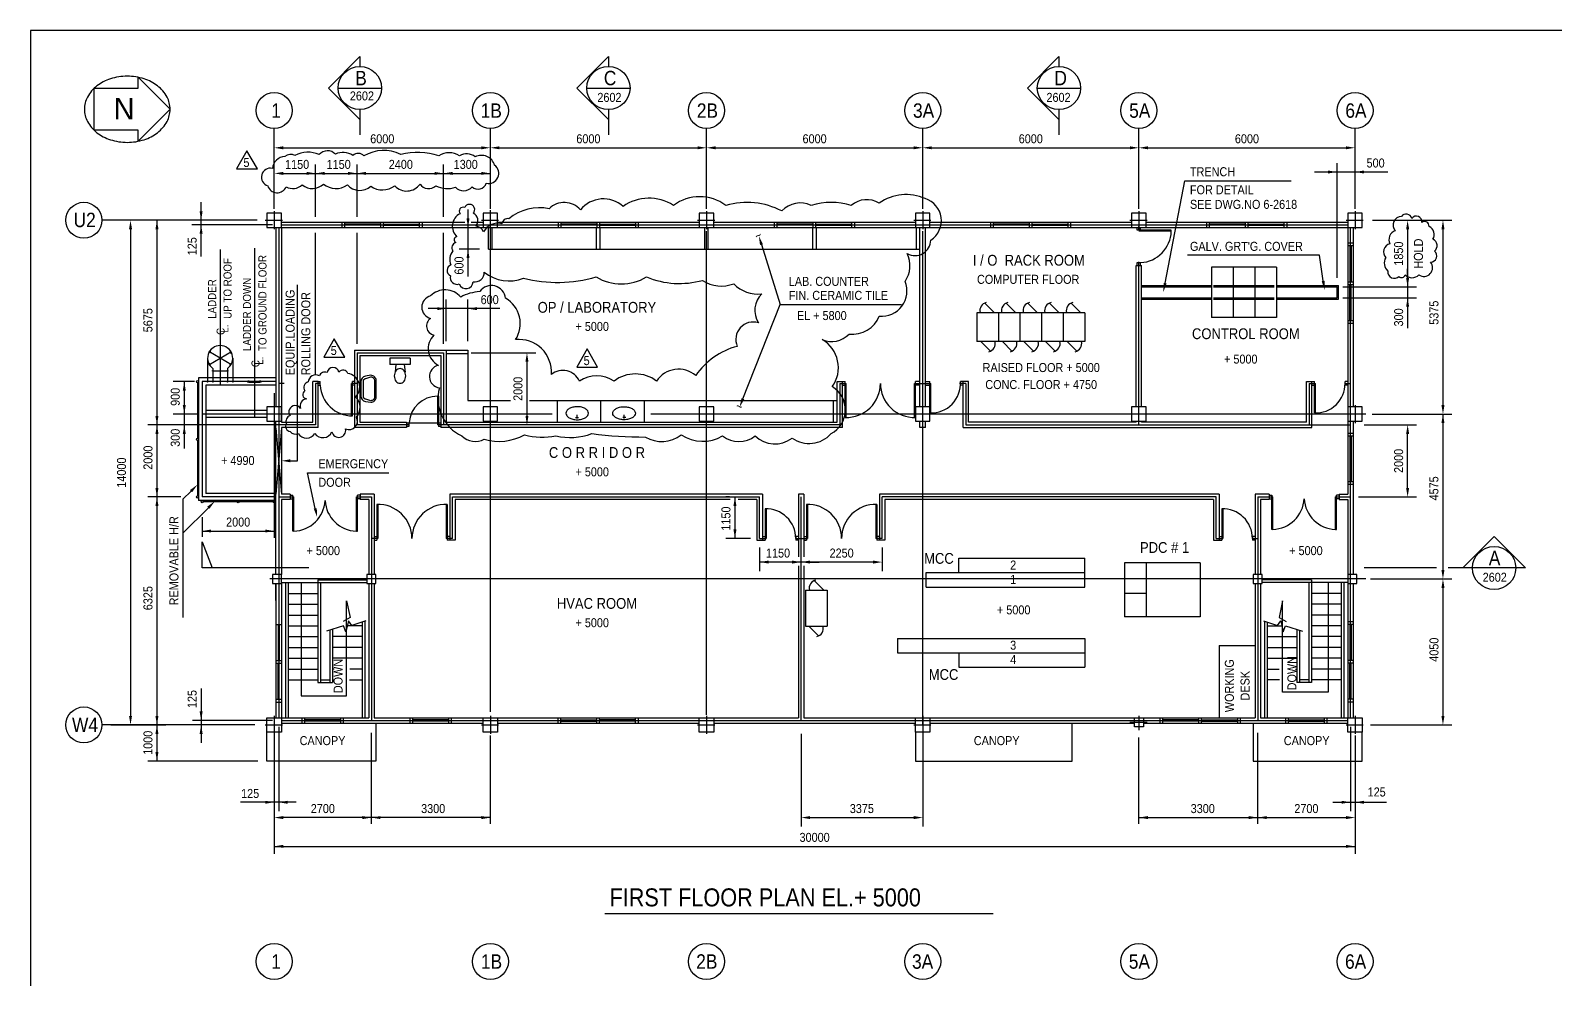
# Model space of a CAD drawing. Extents: x 300 to 83919, y 300 to 58945.
# Drawn here: x 300 to 42629, y 32621 to 58945 of the extents above; entities that cross this region are included whole.
import ezdxf
from ezdxf.enums import TextEntityAlignment as Align

# ---------------------------------------------------------------- set-up
doc = ezdxf.new("R2010")
doc.units = 0
doc.header["$LTSCALE"] = 1000
for name, pattern in [('CENTER', [0]), ('CENTER2', [0]), ('HIDDEN', [0]), ('HIDDEN2', [0]), ('PHANTOM', [0])]:
    doc.linetypes.add(name, pattern=pattern)
doc.layers.get('0').update_dxf_attribs({"linetype": 'CONTINUOUS'})
for name, color, linetype in [('AS', 6, 'CENTER'), ('COL', 4, 'CONTINUOUS'), ('DIM', 2, 'CONTINUOUS'), ('DN', 4, 'CONTINUOUS'), ('FORM', 1, 'CONTINUOUS')]:
    doc.layers.add(name, color=color, linetype=linetype)

msp = doc.modelspace()

# ---------------------------------------------------------------- linework, layer by layer
at = {"color": 0}
for p, q in [((7114, 53481), (7114, 48506)), ((7264, 53631), (12360, 53631)), ((7264, 53481), (7264, 48081)), ((7264, 53481), (12864, 53481)), ((8951, 53481), (8951, 53631)), ((9026, 53481), (9026, 53631)), ((10026, 53571), (9026, 53571)), ((10026, 53541), (9026, 53541)), ((10026, 53481), (10026, 53631)), ((10101, 53481), (10101, 53631)), ((10101, 53571), (11101, 53571)), ((10101, 53541), (11101, 53541)), ((11101, 53481), (11101, 53631)), ((11176, 53481), (11176, 53631)), ((12533, 53631), (12864, 53631)), ((13014, 52881), (13014, 53481)), ((13264, 53631), (18864, 53631)), ((13264, 53481), (18864, 53481)), ((14951, 53481), (14951, 53631)), ((15026, 53481), (15026, 53631)), ((16026, 53571), (15026, 53571)), ((16026, 53541), (15026, 53541)), ((16026, 53481), (16026, 53631)), ((16101, 53481), (16101, 53631)), ((16101, 53571), (17101, 53571)), ((16101, 53541), (17101, 53541)), ((17101, 53481), (17101, 53631)), ((17176, 53481), (17176, 53631)), ((19264, 53631), (24864, 53631)), ((19264, 53481), (24864, 53481)), ((20951, 53481), (20951, 53631)), ((21026, 53481), (21026, 53631)), ((22026, 53571), (21026, 53571)), ((22026, 53541), (21026, 53541)), ((22026, 53481), (22026, 53631)), ((22101, 53481), (22101, 53631)), ((22101, 53571), (23101, 53571)), ((22101, 53541), (23101, 53541)), ((23101, 53481), (23101, 53631)), ((23176, 53481), (23176, 53631)), ((24989, 48506), (24989, 53481)), ((25139, 48506), (25139, 53481)), ((25264, 53631), (30864, 53631)), ((25264, 53481), (30864, 53481)), ((26951, 53481), (26951, 53631)), ((27026, 53481), (27026, 53631)), ((28026, 53571), (27026, 53571)), ((28026, 53541), (27026, 53541)), ((28026, 53481), (28026, 53631)), ((28101, 53481), (28101, 53631)), ((28101, 53571), (29101, 53571)), ((28101, 53541), (29101, 53541)), ((29101, 53481), (29101, 53631)), ((29176, 53481), (29176, 53631)), ((31014, 53406), (31014, 53481)), ((31964, 53406), (31014, 53406)), ((31964, 53376), (31064, 53376)), ((31114, 53406), (31114, 53481)), ((31264, 53631), (36864, 53631)), ((31264, 53481), (36864, 53481)), ((31964, 53376), (31964, 53406)), ((32951, 53481), (32951, 53631)), ((33026, 53481), (33026, 53631)), ((34026, 53571), (33026, 53571)), ((34026, 53541), (33026, 53541)), ((34026, 53481), (34026, 53631)), ((34101, 53481), (34101, 53631)), ((34101, 53571), (35101, 53571)), ((34101, 53541), (35101, 53541)), ((35101, 53481), (35101, 53631)), ((35176, 53481), (35176, 53631)), ((36864, 53481), (36864, 46081)), ((37014, 53481), (37014, 48506)), ((37014, 53043), (36864, 53043)), ((37014, 52968), (36864, 52968)), ((36924, 52968), (36924, 51968)), ((36954, 52968), (36954, 51968)), ((13014, 52881), (24989, 52881)), ((31014, 52431), (31014, 52506)), ((31014, 52506), (31114, 52506)), ((31114, 52431), (31114, 52506)), ((30989, 52431), (31139, 52431)), ((30989, 48506), (30989, 52431)), ((31139, 48506), (31139, 52431)), ((33082, 52381), (33082, 50981)), ((34882, 52381), (33082, 52381)), ((33682, 52381), (33682, 50981)), ((34282, 52381), (34282, 50981)), ((34882, 52381), (34882, 50981)), ((37014, 51968), (36864, 51968)), ((37014, 51893), (36864, 51893)), ((36924, 50893), (36924, 51893)), ((36954, 50893), (36954, 51893)), ((27053, 51118), (26785, 51386)), ((27653, 51118), (27385, 51386)), ((28253, 51118), (27985, 51386)), ((28853, 51118), (28585, 51386)), ((29453, 51118), (29185, 51386)), ((29564, 51118), (26564, 51118)), ((26564, 51118), (26564, 50318)), ((27164, 51118), (27164, 50318)), ((27764, 51118), (27764, 50318)), ((28364, 51118), (28364, 50318)), ((28964, 51118), (28964, 50318)), ((29564, 51118), (29564, 50318)), ((34882, 50981), (33082, 50981)), ((37014, 50893), (36864, 50893)), ((37014, 50818), (36864, 50818)), ((9289, 50081), (9289, 47931)), ((9289, 50081), (12439, 50081)), ((11839, 50081), (11839, 48081)), ((12439, 50081), (12439, 48681)), ((29564, 50318), (26564, 50318)), ((26675, 50318), (26942, 50050)), ((27275, 50318), (27542, 50050)), ((27875, 50318), (28142, 50050)), ((28475, 50318), (28742, 50050)), ((29075, 50318), (29342, 50050)), ((9439, 49931), (9439, 48081)), ((9439, 49931), (11689, 49931)), ((10276, 49853), (10276, 49676)), ((10838, 49853), (10276, 49853)), ((10838, 49676), (10276, 49676)), ((10441, 49676), (10418, 49464)), ((10672, 49676), (10695, 49464)), ((10838, 49853), (10838, 49676)), ((11689, 49931), (11689, 47931)), ((4964, 49306), (4964, 45906)), ((7114, 49306), (4964, 49306)), ((6374, 49218), (6654, 49218)), ((6374, 49193), (6654, 49193)), ((8139, 48081), (8139, 49206)), ((8289, 49206), (8139, 49206)), ((8289, 47931), (8289, 49206)), ((8289, 49206), (8339, 49206)), ((8289, 49106), (8339, 49106)), ((8339, 49106), (8339, 49206)), ((9209, 48256), (9209, 49156)), ((9239, 48256), (9239, 49206)), ((9289, 49206), (9239, 49206)), ((9289, 49106), (9239, 49106)), ((22689, 48081), (22689, 49206)), ((22689, 49206), (22839, 49206)), ((22839, 47931), (22839, 49206)), ((22839, 49206), (22914, 49206)), ((22839, 49106), (22914, 49106)), ((22914, 48211), (22914, 49206)), ((22944, 48211), (22944, 49156)), ((24834, 48211), (24834, 49156)), ((24864, 48211), (24864, 49206)), ((24989, 49206), (24864, 49206)), ((24989, 49106), (24864, 49106)), ((25139, 49206), (25264, 49206)), ((25139, 49106), (25264, 49106)), ((25264, 48336), (25264, 49206)), ((25264, 49106), (25264, 49206)), ((25294, 48336), (25294, 49156)), ((26189, 49206), (26112, 49206)), ((26189, 49106), (26114, 49106)), ((26189, 47931), (26189, 49206)), ((26339, 49206), (26189, 49206)), ((26339, 48081), (26339, 49206)), ((35714, 48081), (35714, 49206)), ((35714, 49206), (35864, 49206)), ((35864, 47931), (35864, 49206)), ((35864, 49206), (35939, 49206)), ((35864, 49106), (35939, 49106)), ((35939, 48336), (35939, 49206)), ((35969, 48336), (35969, 49156)), ((36789, 49106), (36789, 49206)), ((36864, 49206), (36789, 49206)), ((36864, 49106), (36789, 49106)), ((11596, 48798), (11596, 48006)), ((11596, 48798), (11623, 48798)), ((11623, 48798), (11623, 47962)), ((12439, 48681), (13623, 48681)), ((14150, 48681), (22689, 48681)), ((14914, 48681), (14914, 48081)), ((16125, 48681), (16125, 48081)), ((17337, 48681), (17337, 48081)), ((15475, 48180), (15475, 48282)), ((16776, 48180), (16776, 48282)), ((7114, 43856), (7114, 48106)), ((7264, 48081), (8139, 48081)), ((7264, 47931), (7264, 46081)), ((8289, 47931), (7264, 47931)), ((10738, 47931), (9289, 47931)), ((9439, 48081), (10738, 48081)), ((10738, 48081), (10738, 47931)), ((11596, 48050), (10738, 48050)), ((10804, 47962), (10738, 47962)), ((10804, 48072), (10804, 47962)), ((11689, 48050), (11623, 48050)), ((11689, 47962), (11623, 47962)), ((22839, 47931), (11689, 47931)), ((11839, 48081), (22689, 48081)), ((15431, 48208), (15514, 48208)), ((16820, 48208), (16737, 48208)), ((24989, 47931), (24989, 48106)), ((25139, 47931), (24989, 47931)), ((25139, 47931), (25139, 48106)), ((26189, 47931), (35864, 47931)), ((30989, 48081), (26339, 48081)), ((30989, 48081), (30989, 48106)), ((31139, 48081), (31139, 48106)), ((35714, 48081), (31139, 48081)), ((37014, 48106), (37014, 43856)), ((37014, 47767), (36864, 47767)), ((37014, 47692), (36864, 47692)), ((36924, 47692), (36924, 46427)), ((36954, 47692), (36954, 46427)), ((37014, 46427), (36864, 46427)), ((37014, 46352), (36864, 46352)), ((7064, 45906), (4964, 45906)), ((7503, 46081), (7264, 46081)), ((7264, 45931), (7264, 43856)), ((7503, 45931), (7264, 45931)), ((7503, 46081), (7503, 45931)), ((7503, 46056), (7578, 46056)), ((7503, 45956), (7578, 45956)), ((7578, 45056), (7578, 46056)), ((7608, 45056), (7608, 46006)), ((9345, 45056), (9345, 46006)), ((9375, 45056), (9375, 46056)), ((9450, 46056), (9375, 46056)), ((9450, 45956), (9375, 45956)), ((9450, 46081), (9450, 45931)), ((9839, 46081), (9450, 46081)), ((9689, 45931), (9450, 45931)), ((9689, 45931), (9689, 43856)), ((9839, 46081), (9839, 43856)), ((9914, 45800), (9914, 44806)), ((9944, 45801), (9944, 44856)), ((11834, 45801), (11834, 44856)), ((11864, 45800), (11864, 44806)), ((20614, 46081), (11939, 46081)), ((11939, 46081), (11939, 44806)), ((12089, 45931), (12089, 44806)), ((19724, 45931), (12089, 45931)), ((20464, 45931), (19940, 45931)), ((20464, 45931), (20464, 44806)), ((20614, 46081), (20614, 44806)), ((21614, 46081), (21614, 44341)), ((21764, 46081), (21614, 46081)), ((21764, 46081), (21764, 44341)), ((21839, 45800), (21839, 44806)), ((21869, 45801), (21869, 44856)), ((23759, 45801), (23759, 44856)), ((23789, 45800), (23789, 44806)), ((33289, 46081), (23864, 46081)), ((23864, 46081), (23864, 44806)), ((33139, 45931), (24014, 45931)), ((24014, 45931), (24014, 44806)), ((33139, 45931), (33139, 44806)), ((33289, 46081), (33289, 44806)), ((34289, 46081), (34289, 43856)), ((34678, 46081), (34289, 46081)), ((34439, 45931), (34439, 43856)), ((34678, 45931), (34439, 45931)), ((34678, 46081), (34678, 45931)), ((34678, 46056), (34753, 46056)), ((34678, 45956), (34753, 45956)), ((34753, 45106), (34753, 46056)), ((34753, 46056), (34753, 45956)), ((34783, 45106), (34783, 46006)), ((36520, 45106), (36520, 46006)), ((36550, 45106), (36550, 46056)), ((36625, 46056), (36550, 46056)), ((36625, 45956), (36550, 45956)), ((36625, 46081), (36864, 46081)), ((36625, 46081), (36625, 45931)), ((36625, 45931), (36864, 45931)), ((36864, 45931), (36864, 43856)), ((20689, 45675), (20689, 44806)), ((20719, 45676), (20719, 44856)), ((33364, 45675), (33364, 44806)), ((33394, 45676), (33394, 44856)), ((7608, 45056), (7578, 45056)), ((9345, 45056), (9375, 45056)), ((9839, 44906), (9914, 44906)), ((11939, 44906), (11864, 44906)), ((20614, 44906), (20689, 44906)), ((21614, 44906), (21539, 44906)), ((21539, 44906), (21539, 44806)), ((21764, 44906), (21839, 44906)), ((23864, 44906), (23789, 44906)), ((33289, 44906), (33364, 44906)), ((34214, 44906), (34214, 44806)), ((34289, 44906), (34214, 44906)), ((34783, 45106), (34753, 45106)), ((36520, 45106), (36550, 45106)), ((9839, 44806), (9914, 44806)), ((11939, 44806), (11864, 44806)), ((12089, 44806), (11939, 44806)), ((20464, 44806), (20614, 44806)), ((20614, 44806), (20689, 44806)), ((21614, 44806), (21539, 44806)), ((21764, 44806), (21839, 44806)), ((23864, 44806), (23789, 44806)), ((24014, 44806), (23864, 44806)), ((33139, 44806), (33289, 44806)), ((33289, 44806), (33364, 44806)), ((34289, 44806), (34214, 44806)), ((21614, 44100), (21614, 39881)), ((21764, 44096), (21764, 39881)), ((26064, 44306), (29564, 44306)), ((26064, 43906), (26064, 44306)), ((29564, 43506), (29564, 44306)), ((32764, 44178), (30664, 44178)), ((30664, 44178), (30664, 42678)), ((31264, 44178), (31264, 42678)), ((32764, 44178), (32764, 42678)), ((7114, 43606), (7114, 39881)), ((7114, 43131), (7114, 43606)), ((7264, 43631), (9639, 43631)), ((7264, 43606), (7264, 39881)), ((7374, 43631), (7374, 39881)), ((7449, 43631), (7449, 39881)), ((8274, 43706), (8274, 40856)), ((8274, 43706), (9639, 43706)), ((8349, 43631), (8349, 40856)), ((9689, 43606), (9689, 39881)), ((9839, 43606), (9839, 39881)), ((22318, 43418), (22051, 43686)), ((25164, 43506), (25164, 43906)), ((25164, 43906), (29564, 43906)), ((34289, 43606), (34289, 39881)), ((34439, 43606), (34439, 39881)), ((35854, 43706), (34489, 43706)), ((36864, 43631), (34489, 43631)), ((35779, 43631), (35779, 40856)), ((35854, 43706), (35854, 40856)), ((36679, 43631), (36679, 39881)), ((36754, 43631), (36754, 39881)), ((36864, 43606), (36864, 39881)), ((37014, 43606), (37014, 39881)), ((7449, 43331), (8274, 43331)), ((21810, 43418), (22410, 43418)), ((21810, 43418), (21810, 42418)), ((22410, 43418), (22410, 42418)), ((25164, 43506), (29564, 43506)), ((31264, 43328), (30664, 43328)), ((36679, 43331), (35854, 43331)), ((7449, 43031), (8274, 43031)), ((36679, 43031), (35854, 43031)), ((7114, 42468), (7264, 42468)), ((7174, 42468), (7174, 41468)), ((7204, 42468), (7204, 41468)), ((7449, 42731), (8274, 42731)), ((7449, 42431), (8274, 42431)), ((8679, 42332), (8679, 40856)), ((9504, 42431), (9092, 42431)), ((9504, 42537), (9504, 39881)), ((9579, 42562), (9579, 39881)), ((21810, 42418), (22410, 42418)), ((21901, 42418), (22169, 42150)), ((32764, 42678), (30664, 42678)), ((34549, 42562), (34549, 39881)), ((34624, 42537), (34624, 39881)), ((34624, 42431), (35036, 42431)), ((35449, 42332), (35449, 40856)), ((36679, 42731), (35854, 42731)), ((36679, 42431), (35854, 42431)), ((37014, 42543), (36864, 42543)), ((37014, 42468), (36864, 42468)), ((36924, 42468), (36924, 41468)), ((36954, 42468), (36954, 41468)), ((7449, 42131), (8274, 42131)), ((8604, 42309), (8604, 40856)), ((9504, 42131), (8679, 42131)), ((24364, 42081), (29564, 42081)), ((24364, 42081), (24364, 41681)), ((29564, 42081), (29564, 41281)), ((34624, 42131), (35449, 42131)), ((35524, 42309), (35524, 40856)), ((36679, 42131), (35854, 42131)), ((7449, 41831), (8274, 41831)), ((7449, 41531), (8274, 41531)), ((9504, 41831), (8679, 41831)), ((9504, 41531), (8679, 41531)), ((24364, 41681), (29564, 41681)), ((26064, 41681), (26064, 41281)), ((33289, 41881), (33289, 39881)), ((33289, 41881), (34289, 41881)), ((34624, 41831), (35449, 41831)), ((34624, 41531), (35449, 41531)), ((36679, 41831), (35854, 41831)), ((36679, 41531), (35854, 41531)), ((7114, 41468), (7264, 41468)), ((7114, 41393), (7264, 41393)), ((7174, 40393), (7174, 41393)), ((7204, 40393), (7204, 41393)), ((7449, 41231), (8274, 41231)), ((8727, 41231), (8679, 41231)), ((9504, 41231), (9163, 41231)), ((26064, 41281), (29564, 41281)), ((34624, 41231), (34962, 41231)), ((35408, 41231), (35449, 41231)), ((36679, 41231), (35854, 41231)), ((37014, 41468), (36864, 41468)), ((37014, 41393), (36864, 41393)), ((36924, 40393), (36924, 41393)), ((36954, 40393), (36954, 41393)), ((7449, 40931), (8274, 40931)), ((8274, 40856), (8679, 40856)), ((8349, 40931), (8604, 40931)), ((8679, 40931), (8724, 40931)), ((9152, 40931), (9504, 40931)), ((34971, 40931), (34624, 40931)), ((35449, 40931), (35408, 40931)), ((35854, 40856), (35449, 40856)), ((35779, 40931), (35524, 40931)), ((36679, 40931), (35854, 40931)), ((7114, 40393), (7264, 40393)), ((7114, 40318), (7264, 40318)), ((37014, 40393), (36864, 40393)), ((37014, 40318), (36864, 40318)), ((7264, 39881), (9689, 39881)), ((7839, 39731), (7839, 39881)), ((7914, 39731), (7914, 39881)), ((8914, 39821), (7914, 39821)), ((8914, 39791), (7914, 39791)), ((8914, 39731), (8914, 39881)), ((8989, 39731), (8989, 39881)), ((9839, 39881), (12864, 39881)), ((10839, 39731), (10839, 39881)), ((10914, 39731), (10914, 39881)), ((11914, 39821), (10914, 39821)), ((11914, 39791), (10914, 39791)), ((11914, 39731), (11914, 39881)), ((11989, 39731), (11989, 39881)), ((13264, 39881), (18864, 39881)), ((14947, 39731), (14947, 39881)), ((15022, 39731), (15022, 39881)), ((15022, 39821), (16022, 39821)), ((15022, 39791), (16022, 39791)), ((16022, 39731), (16022, 39881)), ((16097, 39731), (16097, 39881)), ((17097, 39821), (16097, 39821)), ((17097, 39791), (16097, 39791)), ((17097, 39731), (17097, 39881)), ((17172, 39731), (17172, 39881)), ((19264, 39881), (21614, 39881)), ((21764, 39881), (24864, 39881)), ((25264, 39881), (30939, 39881)), ((31189, 39881), (34289, 39881)), ((31657, 39731), (31657, 39881)), ((31732, 39731), (31732, 39881)), ((32732, 39821), (31732, 39821)), ((32732, 39791), (31732, 39791)), ((32732, 39731), (32732, 39881)), ((32807, 39731), (32807, 39881)), ((32807, 39821), (33807, 39821)), ((32807, 39791), (33807, 39791)), ((33807, 39731), (33807, 39881)), ((33882, 39731), (33882, 39881)), ((34439, 39881), (36864, 39881)), ((35139, 39731), (35139, 39881)), ((35214, 39731), (35214, 39881)), ((35214, 39821), (36214, 39821)), ((35214, 39791), (36214, 39791)), ((36214, 39731), (36214, 39881)), ((36289, 39731), (36289, 39881)), ((7264, 39731), (12864, 39731)), ((13264, 39731), (18864, 39731)), ((19264, 39731), (24864, 39731)), ((25264, 39731), (30939, 39731)), ((31189, 39731), (36864, 39731))]:
    msp.add_line(p, q, dxfattribs=at)
at = {"color": 0, "linetype": 'HIDDEN2'}
for p, q in [((13114, 52881), (13114, 53481)), ((16014, 52881), (16014, 53481)), ((16114, 52881), (16114, 53481)), ((19014, 52881), (19014, 53481)), ((19114, 52881), (19114, 53481)), ((22014, 52881), (22014, 53481)), ((22114, 52881), (22114, 53481)), ((24889, 52881), (24889, 53481)), ((22589, 48081), (22589, 48681))]:
    msp.add_line(p, q, dxfattribs=at)
at = {"color": 0, "linetype": 'HIDDEN'}
for p, q in [((5880, 49673), (5248, 50038)), ((5248, 49673), (5880, 50038)), ((11839, 49981), (12439, 49981)), ((5164, 49106), (5164, 46106)), ((7114, 49106), (5164, 49106)), ((6864, 48406), (5164, 48406)), ((6864, 48206), (5164, 48206)), ((7064, 46106), (5164, 46106))]:
    msp.add_line(p, q, dxfattribs=at)
at = {"color": 0, "linetype": 'CENTER2'}
for p, q in [((4934, 49176), (4934, 47636)), ((4934, 47576), (4934, 46036)), ((5094, 45876), (7034, 45876))]:
    msp.add_line(p, q, dxfattribs=at)
at = {"color": 0}
for points in [[(5274, 50052), (5292, 50042, 0.0312), (5267, 49998), (5249, 50008)], [(5854, 50052), (5836, 50042, -0.0312), (5861, 49998), (5879, 50008)], [(5274, 49659), (5292, 49669, -0.0312), (5267, 49713), (5249, 49703)], [(5854, 49659), (5836, 49669, 0.0312), (5861, 49713), (5879, 49703)], [(9546, 49241, -0.293725), (9606, 49296), (9745, 49336, -0.414214), (9850, 49231), (9850, 48781, -0.414214), (9745, 48676), (9606, 48715, -0.293725), (9546, 48770), (9546, 49241)]]:
    msp.add_lwpolyline(points, format="xyb", dxfattribs=at)
for points in [[(10716, 49363, 0.078773), (10704, 49443, 0.088026), (10670, 49507, 0.105317), (10616, 49551, 0.121958), (10557, 49566, 0.121958), (10498, 49551, 0.105317), (10444, 49507, 0.088026), (10410, 49443, 0.078773), (10397, 49363, 0.078773), (10410, 49283, 0.088026), (10444, 49219, 0.105317), (10498, 49175, 0.121958), (10557, 49160, 0.121958), (10616, 49175, 0.105317), (10670, 49219, 0.088026), (10704, 49283, 0.078773)], [(9745, 49381), (9596, 49355, 0.36571), (9471, 49207), (9471, 48804, 0.36571), (9596, 48656), (9745, 48631, 0.414214), (9895, 48781), (9895, 49231, 0.414214)], [(15475, 48510, 0.05879), (15350, 48495, 0.072376), (15254, 48457, 0.106624), (15183, 48392, 0.15677), (15162, 48329, 0.15677), (15183, 48266, 0.106624), (15254, 48201, 0.072376), (15350, 48163, 0.05879), (15475, 48149, 0.05879), (15601, 48163, 0.072376), (15696, 48201, 0.106624), (15767, 48266, 0.15677), (15788, 48329, 0.15677), (15767, 48392, 0.106624), (15696, 48457, 0.072376), (15601, 48495, 0.05879)], [(16776, 48510, -0.05879), (16901, 48495, -0.072376), (16997, 48457, -0.106624), (17068, 48392, -0.15677), (17089, 48329, -0.15677), (17068, 48266, -0.106624), (16997, 48201, -0.072376), (16901, 48163, -0.05879), (16776, 48149, -0.05879), (16650, 48163, -0.072376), (16555, 48201, -0.106624), (16483, 48266, -0.15677), (16463, 48329, -0.15677), (16483, 48392, -0.106624), (16555, 48457, -0.072376), (16650, 48495, -0.05879)]]:
    msp.add_lwpolyline(points, format="xyb", close=True, dxfattribs=at)
for points in [[(9607, 42571), (9217, 42442), (9122, 42571), (9057, 42269), (8991, 42427), (8519, 42283)], [(34521, 42571), (34910, 42442), (35006, 42571), (35071, 42269), (35137, 42427), (35609, 42283)], [(9889, 39731), (9889, 38681), (6864, 38681), (6864, 39481)], [(24864, 39481), (24864, 38681), (29214, 38681), (29214, 39731)], [(34239, 39731), (34239, 38681), (37264, 38681), (37264, 39481)]]:
    msp.add_lwpolyline(points, dxfattribs=at)
for centre in [(4934, 49206), (4934, 47606), (4934, 46006), (5064, 45876), (6064, 45876), (7064, 45876)]:
    msp.add_circle(centre, 30, dxfattribs=at)
for centre, radius, start, end in [((31064, 53406), 900, 273.1847, 358.0898), ((26886, 51171), 237, 103.6592, 192.8142), ((27486, 51171), 237, 103.6592, 192.8142), ((28086, 51171), 237, 103.6592, 192.8142), ((28686, 51171), 237, 103.6592, 192.8142), ((29286, 51171), 237, 103.6592, 192.8142), ((26842, 50265), 237, 283.6592, 12.8142), ((27442, 50265), 237, 283.6592, 12.8142), ((28042, 50265), 237, 283.6592, 12.8142), ((28642, 50265), 237, 283.6592, 12.8142), ((29242, 50265), 237, 283.6592, 12.8142), ((9239, 49156), 900, 183.1847, 270), ((22944, 49156), 945, 268.1808, 0), ((24834, 49156), 945, 180, 271.8192), ((25294, 49156), 820, 267.9033, 3.4958), ((35969, 49156), 820, 267.9033, 360), ((11596, 48006), 792, 90, 175.2198), ((7578, 45956), 900, 271.9102, 356.8153), ((9375, 45956), 900, 183.1847, 268.0898), ((9944, 44856), 945, 360, 91.8192), ((11834, 44856), 945, 88.1808, 180), ((21869, 44856), 945, 360, 91.8192), ((23759, 44856), 945, 88.1808, 180), ((34753, 46006), 900, 271.9102, 356.8153), ((36550, 46006), 900, 183.1847, 268.0898), ((20719, 44856), 820, 0, 92.0967), ((33394, 44856), 820, 0, 92.0967), ((22151, 43471), 237, 103.6592, 192.8142), ((22068, 42365), 237, 283.6592, 12.8142)]:
    msp.add_arc(centre, radius, start, end, dxfattribs=at)
at = {"layer": 'AS', "color": 0}
for p, q in [((7064, 53931), (7064, 53431)), ((13064, 40050), (13064, 53960)), ((19064, 53931), (19064, 53431)), ((25064, 53931), (25064, 53431)), ((31064, 53931), (31064, 53431)), ((37064, 53931), (37064, 53431)), ((37064, 53931), (37064, 53431)), ((6814, 53681), (7292, 53681)), ((7189, 53481), (7189, 39881)), ((7264, 53556), (36864, 53556)), ((12814, 53681), (13292, 53681)), ((18814, 53681), (19292, 53681)), ((19064, 39963), (19064, 53381)), ((24814, 53681), (25292, 53681)), ((25064, 39681), (25064, 53381)), ((30814, 53681), (31292, 53681)), ((31064, 53401), (31064, 53506)), ((36814, 53681), (37292, 53681)), ((36814, 53681), (37292, 53681)), ((36939, 39881), (36939, 53481)), ((5564, 52868), (5564, 49109)), ((6514, 52907), (6514, 48209)), ((31064, 48006), (31064, 52531)), ((9364, 50006), (9364, 48006)), ((9364, 50006), (11764, 50006)), ((11764, 50006), (11764, 48006)), ((5214, 49856), (5214, 49206)), ((5364, 49568), (5364, 49206)), ((5764, 49568), (5764, 49206)), ((5914, 49856), (5914, 49206)), ((5364, 49506), (5764, 49506)), ((7339, 49156), (7189, 49156)), ((8214, 49156), (8214, 48006)), ((8339, 49156), (8214, 49156)), ((9364, 49156), (9209, 49156)), ((22764, 49156), (22764, 48006)), ((22764, 49156), (22944, 49156)), ((24834, 49156), (25294, 49156)), ((26264, 49156), (26084, 49156)), ((26264, 49156), (26264, 48006)), ((35789, 49156), (35789, 48006)), ((35789, 49156), (35969, 49156)), ((36789, 49156), (36939, 49156)), ((7064, 48885), (7064, 44876)), ((14776, 48306), (5064, 48306)), ((37363, 48306), (17517, 48306)), ((37064, 48556), (37064, 48056)), ((8214, 48006), (7189, 48006)), ((10804, 48006), (9364, 48006)), ((22764, 48006), (11596, 48006)), ((26264, 48006), (36939, 48006)), ((7189, 46006), (7608, 46006)), ((9345, 46006), (9764, 46006)), ((9764, 46006), (9764, 39806)), ((12014, 46006), (20539, 46006)), ((12014, 44856), (12014, 46006)), ((20539, 44856), (20539, 46006)), ((21689, 39806), (21689, 46006)), ((23939, 44856), (23939, 46006)), ((33214, 46006), (23939, 46006)), ((33214, 44856), (33214, 46006)), ((34364, 46006), (34364, 39806)), ((34364, 46006), (34783, 46006)), ((36517, 46006), (36939, 46006)), ((9944, 44856), (9764, 44856)), ((12014, 44856), (11834, 44856)), ((20539, 44856), (20719, 44856)), ((21539, 44856), (21869, 44856)), ((23939, 44856), (23759, 44856)), ((33214, 44856), (33394, 44856)), ((34214, 44856), (34364, 44856)), ((37366, 43731), (6940, 43731)), ((7064, 39931), (7064, 39431)), ((7264, 39806), (36864, 39806)), ((13064, 39931), (13064, 39431)), ((19064, 39931), (19064, 39431)), ((25064, 39931), (25064, 39431)), ((31064, 39931), (31064, 39533)), ((37064, 39931), (37064, 39431)), ((6814, 39681), (7292, 39681)), ((12814, 39681), (13292, 39681)), ((18814, 39681), (19292, 39681)), ((24814, 39681), (25292, 39681)), ((30814, 39756), (31292, 39756)), ((36814, 39681), (37292, 39681))]:
    msp.add_line(p, q, dxfattribs=at)
at = {"layer": 'AS', "color": 0, "linetype": 'CENTER2'}
for p, q in [((5064, 49206), (5064, 46006)), ((7114, 49206), (5064, 49206)), ((7064, 46006), (5064, 46006))]:
    msp.add_line(p, q, dxfattribs=at)
at = {"layer": 'COL', "color": 0}
for points in [[(6864, 53881), (6864, 53481), (7264, 53481), (7264, 53881)], [(12864, 53881), (12864, 53481), (13264, 53481), (13264, 53881)], [(18864, 53881), (18864, 53481), (19264, 53481), (19264, 53881)], [(24864, 53881), (24864, 53481), (25264, 53481), (25264, 53881)], [(30864, 53881), (30864, 53481), (31264, 53481), (31264, 53881)], [(36864, 53881), (36864, 53481), (37264, 53481), (37264, 53881)], [(6864, 48506), (6864, 48106), (7264, 48106), (7264, 48506)], [(12864, 48506), (12864, 48106), (13264, 48106), (13264, 48506)], [(18864, 48506), (18864, 48106), (19264, 48106), (19264, 48506)], [(24864, 48506), (24864, 48106), (25264, 48106), (25264, 48506)], [(30864, 48506), (30864, 48106), (31264, 48106), (31264, 48506)], [(36864, 48506), (36864, 48106), (37264, 48106), (37264, 48506)], [(7014, 43856), (7014, 43606), (7264, 43606), (7264, 43856)], [(9639, 43856), (9639, 43606), (9889, 43606), (9889, 43856)], [(34239, 43856), (34239, 43606), (34489, 43606), (34489, 43856)], [(36864, 43856), (36864, 43606), (37114, 43606), (37114, 43856)], [(6864, 39481), (6864, 39881), (7264, 39881), (7264, 39481)], [(12864, 39481), (12864, 39881), (13264, 39881), (13264, 39481)], [(18864, 39481), (18864, 39881), (19264, 39881), (19264, 39481)], [(24864, 39481), (24864, 39881), (25264, 39881), (25264, 39481)], [(30939, 39631), (30939, 39881), (31189, 39881), (31189, 39631)], [(36864, 39481), (36864, 39881), (37264, 39881), (37264, 39481)]]:
    msp.add_lwpolyline(points, close=True, dxfattribs=at)
at = {"layer": 'DIM', "color": 0}
for p, q in [((9441, 58223), (8567, 57350)), ((9441, 58223), (9441, 57950)), ((16340, 58223), (15467, 57350)), ((16340, 58223), (16340, 57950)), ((28846, 58223), (27973, 57350)), ((28846, 58223), (28846, 57950)), ((9441, 56476), (8567, 57350)), ((8841, 57350), (10041, 57350)), ((16340, 56476), (15467, 57350)), ((15740, 57350), (16940, 57350)), ((28846, 56476), (27973, 57350)), ((28246, 57350), (29446, 57350)), ((9441, 56750), (9441, 56055)), ((16340, 56750), (16340, 56055)), ((28846, 56750), (28846, 56055)), ((7064, 54002), (7064, 56226)), ((13064, 54002), (13064, 56226)), ((19064, 54002), (19064, 56226)), ((25064, 54002), (25064, 56226)), ((31064, 54002), (31064, 56226)), ((37064, 54002), (37064, 56226)), ((7314, 55692), (12814, 55692)), ((13314, 55692), (18814, 55692)), ((19314, 55692), (24814, 55692)), ((25314, 55692), (30814, 55692)), ((31314, 55692), (36814, 55692)), ((8214, 53780), (8214, 55232)), ((9364, 53780), (9364, 55232)), ((11764, 53780), (11764, 55232)), ((36564, 52081), (36564, 55270)), ((7314, 54982), (13064, 54982)), ((31793, 51937), (32338, 54778)), ((32338, 54778), (35296, 54778)), ((37974, 55020), (35938, 55020)), ((5036, 52672), (5036, 54181)), ((12444, 52124), (12444, 53981)), ((6593, 53681), (2282, 53681)), ((3076, 53431), (3076, 39931)), ((3810, 53681), (3810, 38681)), ((7014, 53556), (4779, 53556)), ((37545, 53681), (39755, 53681)), ((38524, 53431), (38524, 50690)), ((39505, 53431), (39505, 48556)), ((20588, 53005), (21112, 51348)), ((12764, 52881), (12194, 52881)), ((36077, 52715), (32413, 52715)), ((36182, 51997), (36077, 52715)), ((38524, 52081), (38524, 52331)), ((7715, 47009), (7715, 51893)), ((31139, 51871), (33082, 51871)), ((31139, 51831), (33082, 51831)), ((34882, 51871), (36604, 51871)), ((34882, 51831), (36564, 51831)), ((36564, 51531), (36564, 51831)), ((36604, 51491), (36604, 51871)), ((36723, 51831), (38774, 51831)), ((13331, 51230), (11339, 51230)), ((11839, 50331), (11839, 51480)), ((12439, 50331), (12439, 51480)), ((20074, 48731), (21112, 51348)), ((21112, 51348), (24480, 51348)), ((31139, 51531), (33082, 51531)), ((31139, 51491), (33082, 51491)), ((34882, 51531), (36564, 51531)), ((34882, 51491), (36604, 51491)), ((36723, 51531), (38774, 51531)), ((12533, 50006), (14330, 50006)), ((14080, 49756), (14080, 48256)), ((4855, 49206), (4258, 49206)), ((4568, 49206), (4568, 47353)), ((4926, 48306), (4258, 48306)), ((37536, 48306), (39755, 48306)), ((39505, 48306), (39505, 43981)), ((8068, 48006), (3560, 48006)), ((7264, 47913), (7114, 46088)), ((7114, 47913), (7264, 46088)), ((37314, 48006), (38774, 48006)), ((38524, 46256), (38524, 47756)), ((7514, 47009), (7715, 47009)), ((7988, 46678), (10247, 46678)), ((8204, 45687), (7988, 46678)), ((4757, 46169), (4532, 45943)), ((4471, 46006), (3560, 46006)), ((4532, 45943), (4532, 42666)), ((19704, 46006), (19603, 46006)), ((19853, 46006), (19853, 44856)), ((37156, 46006), (38774, 46006)), ((5237, 45709), (4532, 45003)), ((5064, 45444), (5064, 44900)), ((5064, 45060), (7064, 45060)), ((40052, 44036), (40925, 44910)), ((41798, 44036), (40925, 44910)), ((5065, 44036), (5065, 44764)), ((5065, 44764), (5341, 44036)), ((20289, 44856), (19603, 44856)), ((20539, 44606), (20539, 43950)), ((23939, 44606), (23939, 43950)), ((8030, 44036), (5065, 44036)), ((23689, 44200), (20539, 44200)), ((21939, 44200), (22189, 44200)), ((39328, 44036), (37315, 44036)), ((41798, 44036), (39653, 44036)), ((36317, 43631), (36317, 40591)), ((37489, 43731), (39755, 43731)), ((39505, 43481), (39505, 39931)), ((35055, 43122), (34958, 42663)), ((35055, 40591), (35055, 43122)), ((34958, 42663), (35152, 42549)), ((5036, 40689), (5036, 39181)), ((36317, 40591), (35055, 40591)), ((7014, 39806), (4799, 39806)), ((6530, 39681), (2282, 39681)), ((2532, 39681), (4060, 39681)), ((7064, 39680), (7064, 36108)), ((7189, 39631), (7189, 37287)), ((9764, 36941), (9764, 39462)), ((13064, 36941), (13064, 39385)), ((21689, 39431), (21689, 36862)), ((25064, 39452), (25064, 36862)), ((34364, 36941), (34364, 39462)), ((36939, 39631), (36939, 37287)), ((37064, 39386), (37064, 36108)), ((37489, 39681), (39755, 39681)), ((31064, 36941), (31064, 39337)), ((6614, 38681), (3560, 38681)), ((7673, 37537), (6130, 37537)), ((36448, 37537), (37940, 37537)), ((13064, 37112), (7314, 37112)), ((21939, 37112), (24814, 37112)), ((31064, 37112), (36814, 37112)), ((7064, 36313), (37064, 36313)), ((16240, 34447), (27023, 34447))]:
    msp.add_line(p, q, dxfattribs=at)
at = {"layer": 'DIM', "color": 0, "linetype": 'PHANTOM'}
for p, q in [((8214, 49406), (8214, 53331)), ((9364, 50256), (9364, 53331)), ((11764, 50256), (11764, 53331))]:
    msp.add_line(p, q, dxfattribs=at)
at = {"layer": 'DIM', "color": 0, "linetype": 'HIDDEN'}
for p, q in [((33136, 51871), (34824, 51871)), ((33136, 51831), (34824, 51831)), ((33136, 51531), (34824, 51531)), ((33136, 51491), (34824, 51491))]:
    msp.add_line(p, q, dxfattribs=at)
at = {"layer": 'DIM', "color": 0}
msp.add_lwpolyline([(2985, 57678, 0.077455), (2517, 57605, 0.087155), (2143, 57409, 0.105634), (1880, 57099, 0.123847), (1795, 56760, 0.123847), (1880, 56422, 0.105634), (2143, 56111, 0.087155), (2517, 55916, 0.077455), (2985, 55843, 0.077455), (3453, 55916, 0.087155), (3826, 56111, 0.105634), (4089, 56422, 0.123847), (4175, 56760, 0.123847), (4089, 57099, 0.105634), (3826, 57409, 0.087155), (3453, 57605, 0.077455)], format="xyb", close=True, dxfattribs=at)
for points in [[(3287, 57648), (4175, 56760), (3287, 55873), (3287, 56178), (2065, 56178), (2065, 57342), (3287, 57342)], [(6598, 55104), (6308, 55607), (6018, 55104)], [(9021, 49888), (8731, 50391), (8440, 49888)], [(16041, 49609), (15751, 50112), (15461, 49609)]]:
    msp.add_lwpolyline(points, close=True, dxfattribs=at)
for points in [[(7639, 55478, 0.308736), (7358, 55453, 0.360185), (7013, 55121, 0.955978), (6885, 54636, 0.696702), (7396, 54610, 0.31538), (7843, 54661, 0.378227), (8430, 54687, 0.334783), (9095, 54661, 0.405306), (9746, 54623, 0.313805), (10410, 54636, 0.478954), (11112, 54687, 0.466117), (11547, 54636, 0.195781), (12096, 54597, 0.44995), (12556, 54610, 0.555699), (12951, 54712, 0.825909), (13181, 55210, 0.468123), (12645, 55440, 0.331414), (12211, 55465, 0.317573), (11636, 55465, 0.143974), (10576, 55504, 0.259338), (9554, 55465, 0.425636), (9248, 55478, 0.271711), (8763, 55516, 0.441464), (8316, 55504, 0.226705), (7639, 55478, 2.762853)], [(13577, 53725, 0.445983), (13386, 53587, 0.339263), (12874, 53363, 0.241385), (12661, 53523, 0.513359), (12586, 53874, 1.216835), (12351, 54034, 0.781166), (12224, 53864, 0.531084), (12138, 53224, 0.802596), (12106, 53064, 0.490882), (12021, 52830, 0.290881), (11968, 52446, 0.634078), (11957, 52137, 0.597871), (12202, 51914, 0.829054), (12586, 51978, 0.483647), (12895, 52244, 0.274318), (13982, 52077, 0.133333), (16001, 52108, 0.276845), (17399, 52108, 0.167306), (18952, 52015, 0.242463), (19822, 51922, 0.243652), (20598, 51643, 0.354222), (20505, 50836, 0.641909), (19915, 50184, 0.178344), (18765, 49376, 0.447285), (17678, 49221, 0.335371), (16498, 49221, 0.29213), (15535, 49221, 0.486511), (14758, 49407, 0.466285), (13764, 50370, 0.43058), (13485, 51519, 0.689862), (12770, 51705, 0.104076), (12242, 51550, 0.439668), (11404, 51581, 0.781044), (11404, 50960, 0.660851), (11497, 50494, 0.509882), (11621, 49656, 0.850235), (11652, 49035, 0.368663), (12273, 47700, 0.331084), (12895, 47607, 0.203255), (14013, 47731, 0.112422), (14883, 47700, 0.144564), (15877, 47762, 0.034033), (17368, 47669, 0.308624), (18362, 47731, 0.284332), (19511, 47700, 0.345023), (20412, 47700, 0.374575), (21437, 47638, 0.379047), (22524, 47762, 0.581229), (22555, 49066, 0.443023), (22275, 50370, 0.316488), (23021, 50525, 0.342315), (23860, 51022, 0.566474), (24574, 51984, 0.271124), (24636, 52760, 0.570433), (25289, 53133, 0.638703), (25133, 54282, 0.26197), (23860, 54157, 0.325579), (23083, 54095, 0.147278), (21965, 54095, 0.324146), (21157, 53940, 0.189461), (19604, 54095, 0.327594), (18144, 54095, 0.303927), (16746, 54064, 0.431374), (15566, 53971, 0.430234), (14696, 54002, 0.222426), (13577, 53725, -2.096063)], [(38351, 53787, 0.622325), (38179, 53392, 0.440535), (38030, 53027, 0.576215), (37918, 52647, 0.371641), (37978, 52274, 0.72497), (38284, 52125, 0.628728), (38455, 52170, 0.438101), (38835, 52170, 0.879806), (39163, 52520, 0.714556), (39268, 52825, 0.596291), (39223, 53153, 0.46045), (39119, 53511, 0.627397), (38917, 53623, 0.781315), (38642, 53734, 0.624612), (38351, 53787, 0.326766)], [(8317, 49362, 0.553421), (8008, 49198, 0.548064), (7916, 48951, 0.737599), (7967, 48725, 0.498535), (7792, 48458, 1.036599), (7505, 48263, 0.447737), (7402, 48037, 0.539953), (7505, 47821, 0.371996), (7731, 47769, 0.56063), (8193, 47769, 0.581477), (8666, 47811, 0.992417), (9047, 47893, 0.721131), (9345, 48222, 0.403358), (9324, 48777, 0.613781), (9109, 49434, 0.585666), (8862, 49465, 0.854277), (8533, 49455, 0.458925), (8317, 49362, 1.364064)]]:
    msp.add_lwpolyline(points, format="xyb", dxfattribs=at)
msp.add_lwpolyline([(7811, 43631), (7811, 40491), (9072, 40491), (9072, 43122), (9169, 42663), (8975, 42549)], dxfattribs=at)
for centre, radius in [((9441, 57350), 600), ((16340, 57350), 600), ((28846, 57350), 600), ((7064, 56726), 500), ((13064, 56726), 500), ((19064, 56726), 500), ((25064, 56726), 500), ((31064, 56726), 500), ((37064, 56726), 500), ((1782, 53681), 500), ((6352, 49206), 25), ((6676, 49206), 25), ((40925, 44036), 600), ((1782, 39681), 500), ((7064, 33121), 500), ((13064, 33121), 500), ((19064, 33121), 500), ((25064, 33121), 500), ((31064, 33121), 500), ((37064, 33121), 500)]:
    msp.add_circle(centre, radius, dxfattribs=at)
for points in [[(7314, 55650), (7314, 55733), (7064, 55692)], [(12814, 55650), (12814, 55733), (13064, 55692)], [(13314, 55650), (13314, 55733), (13064, 55692)], [(18814, 55650), (18814, 55733), (19064, 55692)], [(19314, 55650), (19314, 55733), (19064, 55692)], [(24814, 55650), (24814, 55733), (25064, 55692)], [(25314, 55650), (25314, 55733), (25064, 55692)], [(30814, 55650), (30814, 55733), (31064, 55692)], [(31314, 55650), (31314, 55733), (31064, 55692)], [(36814, 55650), (36814, 55733), (37064, 55692)], [(36314, 55062), (36314, 54978), (36564, 55020)], [(37314, 55062), (37314, 54978), (37064, 55020)], [(7314, 55023), (7314, 54940), (7064, 54982)], [(7964, 55023), (7964, 54940), (8214, 54982)], [(7964, 55023), (7964, 54940), (8214, 54982)], [(8464, 55023), (8464, 54940), (8214, 54982)], [(9114, 55023), (9114, 54940), (9364, 54982)], [(9614, 55023), (9614, 54940), (9364, 54982)], [(11514, 55023), (11514, 54940), (11764, 54982)], [(12014, 55023), (12014, 54940), (11764, 54982)], [(12814, 55023), (12814, 54940), (13064, 54982)], [(4994, 53931), (5078, 53931), (5036, 53681)], [(3035, 53431), (3118, 53431), (3076, 53681)], [(3768, 53431), (3852, 53431), (3810, 53681)], [(4994, 53306), (5078, 53306), (5036, 53556)], [(12402, 53731), (12485, 53731), (12444, 53481)], [(38482, 53431), (38566, 53431), (38524, 53681)], [(39463, 53431), (39547, 53431), (39505, 53681)], [(20548, 52993), (20628, 53017), (20518, 53245)], [(12402, 52631), (12485, 52631), (12444, 52881)], [(38482, 52081), (38566, 52081), (38524, 51831)], [(38482, 52081), (38566, 52081), (38524, 51831)], [(31834, 51929), (31752, 51945), (31745, 51691)], [(36223, 52003), (36140, 51991), (36218, 51749)], [(11589, 51272), (11589, 51189), (11839, 51230)], [(12689, 51272), (12689, 51189), (12439, 51230)], [(38482, 51281), (38566, 51281), (38524, 51531)], [(14038, 49756), (14122, 49756), (14080, 50006)], [(4527, 48956), (4610, 48956), (4568, 49206)], [(20113, 48715), (20035, 48746), (19982, 48498)], [(3768, 48256), (3852, 48256), (3810, 48006)], [(4527, 48556), (4610, 48556), (4568, 48306)], [(14038, 48256), (14122, 48256), (14080, 48006)], [(39463, 48556), (39547, 48556), (39505, 48306)], [(39463, 48056), (39547, 48056), (39505, 48306)], [(3768, 47756), (3852, 47756), (3810, 48006)], [(4527, 47756), (4610, 47756), (4568, 48006)], [(38482, 47756), (38566, 47756), (38524, 48006)], [(7514, 46967), (7514, 47051), (7264, 47009)], [(3768, 46256), (3852, 46256), (3810, 46006)], [(4728, 46198), (4787, 46139), (4934, 46346)], [(38482, 46256), (38566, 46256), (38524, 46006)], [(3768, 45756), (3852, 45756), (3810, 46006)], [(5207, 45738), (5266, 45679), (5414, 45885)], [(19812, 45756), (19895, 45756), (19853, 46006)], [(8245, 45696), (8163, 45678), (8257, 45443)], [(5314, 45102), (5314, 45019), (5064, 45060)], [(6814, 45102), (6814, 45019), (7064, 45060)], [(19812, 45106), (19895, 45106), (19853, 44856)], [(20789, 44242), (20789, 44158), (20539, 44200)], [(21439, 44242), (21439, 44158), (21689, 44200)], [(21939, 44242), (21939, 44158), (21689, 44200)], [(23689, 44242), (23689, 44158), (23939, 44200)], [(39463, 43981), (39547, 43981), (39505, 43731)], [(39463, 43481), (39547, 43481), (39505, 43731)], [(3035, 39931), (3118, 39931), (3076, 39681)], [(3768, 39931), (3852, 39931), (3810, 39681)], [(4994, 40056), (5078, 40056), (5036, 39806)], [(39463, 39931), (39547, 39931), (39505, 39681)], [(3768, 39431), (3852, 39431), (3810, 39681)], [(4994, 39431), (5078, 39431), (5036, 39681)], [(3768, 38931), (3852, 38931), (3810, 38681)], [(6814, 37578), (6814, 37495), (7064, 37537)], [(7439, 37578), (7439, 37495), (7189, 37537)], [(36689, 37578), (36689, 37495), (36939, 37537)], [(37314, 37578), (37314, 37495), (37064, 37537)], [(7314, 37154), (7314, 37070), (7064, 37112)], [(9514, 37154), (9514, 37070), (9764, 37112)], [(10014, 37154), (10014, 37070), (9764, 37112)], [(12814, 37154), (12814, 37070), (13064, 37112)], [(21939, 37154), (21939, 37070), (21689, 37112)], [(24814, 37154), (24814, 37070), (25064, 37112)], [(31314, 37154), (31314, 37070), (31064, 37112)], [(34114, 37154), (34114, 37070), (34364, 37112)], [(34614, 37154), (34614, 37070), (34364, 37112)], [(36814, 37154), (36814, 37070), (37064, 37112)], [(7314, 36272), (7314, 36355), (7064, 36313)], [(36814, 36272), (36814, 36355), (37064, 36313)]]:
    msp.add_solid(points, dxfattribs=at)
at = {"layer": 'DN', "color": 0}
for centre in [(5214, 49206), (5364, 49506), (5364, 49206), (5764, 49506), (5764, 49206), (5914, 49206)]:
    msp.add_circle(centre, 12.5, dxfattribs=at)
msp.add_arc((5564, 49856), 350, 304.8499, 235.1501, dxfattribs=at)
at = {"layer": 'FORM', "color": 0}
for p, q in [((83652, 58945), (300, 58945)), ((300, 58945), (300, 300))]:
    msp.add_line(p, q, dxfattribs=at)

# ---------------------------------------------------------------- texts
at = {"layer": 'DIM', "color": 0, "width": 0.9}
for s, height, p in [('B', 400, (9314, 57426)), ('C', 400, (16214, 57426)), ('D', 400, (28720, 57426)), ('1', 400, (6981, 56524)), ('1B', 400, (12795, 56524)), ('2B', 400, (18795, 56524)), ('3A', 400, (24795, 56524)), ('5A', 400, (30795, 56524)), ('6A', 400, (36795, 56524)), ('U2', 400, (1495, 53491)), ('A', 400, (40777, 44113)), ('W4', 400, (1452, 39485)), ('FIRST FLOOR PLAN EL.+ 5000', 500, (16370, 34648)), ('1', 400, (6981, 32919)), ('1B', 400, (12802, 32919)), ('2B', 400, (18778, 32919)), ('3A', 400, (24768, 32919)), ('5A', 400, (30784, 32919)), ('6A', 400, (36786, 32919))]:
    msp.add_text(s, height=height, dxfattribs=at).set_placement(p)
for s, height, p in [('2602', 250, (9499, 57131)), ('2602', 250, (16369, 57090)), ('2602', 250, (28834, 57090)), ('5', 250, (6294, 55282)), ('1150', 250, (7701, 55232)), ('1150', 250, (8854, 55232)), ('2400', 250, (10579, 55232)), ('1300', 250, (12380, 55232)), ('I / O  RACK ROOM', 300, (28011, 52578)), ('COMPUTER FLOOR', 250, (27992, 52043)), ('OP / LABORATORY', 300, (16023, 51272)), ('+ 5000', 250, (15891, 50737)), ('EL + 5800', 250, (22264, 51038)), ('CONTROL ROOM', 300, (34033, 50534)), ('5', 250, (8717, 50067)), ('+ 5000', 250, (33893, 49831)), ('5', 250, (15737, 49787)), ('RAISED FLOOR + 5000', 250, (28353, 49596)), ('CONC. FLOOR + 4750', 250, (28353, 49124)), ('+ 4990', 250, (6054, 47017)), ('C O R R I D O R', 300, (16023, 47239)), ('+ 5000', 250, (15891, 46703)), ('+ 5000', 250, (8426, 44518)), ('MCC', 300, (25515, 44302)), ('PDC # 1', 300, (31778, 44604)), ('+ 5000', 250, (35702, 44518)), ('2', 250, (27576, 44119)), ('1', 250, (27576, 43719)), ('2602', 250, (40942, 43779)), ('HVAC ROOM', 300, (16023, 43053)), ('+ 5000', 250, (27590, 42874)), ('+ 5000', 250, (15891, 42518)), ('3', 250, (27576, 41894)), ('4', 250, (27576, 41494)), ('MCC', 300, (25644, 41081)), ('CANOPY', 250, (8406, 39247)), ('CANOPY', 250, (27118, 39247)), ('CANOPY', 250, (35722, 39247)), ('3300', 250, (11477, 37362)), ('3300', 250, (32837, 37362))]:
    msp.add_text(s, height=height, dxfattribs=at).set_placement(p, align=Align.MIDDLE)
at = {"layer": 'DIM', "color": 0}
msp.add_text('N', height=600, dxfattribs=at).set_placement((2610, 56477))
at = {"layer": 'DIM', "color": 0, "width": 0.9}
for s, p in [('6000', (10064, 55942)), ('6000', (15785, 55942)), ('6000', (22064, 55942)), ('6000', (28064, 55942)), ('6000', (34064, 55942)), ('500', (37635, 55270)), ('600', (13045, 51480)), ('2000', (6064, 45310)), ('1150', (21049, 44450)), ('2250', (22814, 44450)), ('125', (6397, 37781)), ('125', (37665, 37822)), ('2700', (8414, 37362)), ('3375', (23376, 37362)), ('2700', (35714, 37362)), ('30000', (22064, 36563))]:
    msp.add_text(s, height=250, dxfattribs=at).set_placement(p, align=Align.MIDDLE_CENTER)
for s, p in [('TRENCH', (32482, 55028)), ('LAB. COUNTER', (21347, 51987)), ('FIN. CERAMIC TILE', (21347, 51598)), ('EMERGENCY', (8290, 46928)), ('DOOR', (8290, 46413))]:
    msp.add_text(s, height=250, dxfattribs=at).set_placement(p, align=Align.MIDDLE_LEFT)
for s, height, rotation, p in [('FOR DETAIL', 250, 360, (32482, 54528)), ('SEE DWG.NO 6-2618', 250, 360, (32482, 54123)), ("GALV. GRT'G. COVER", 250, 360, (32482, 52958)), ('UP TO ROOF', 225, 90, (5770, 50947)), ('TO GROUND FLOOR', 225, 90, (6738, 50055)), ('LADDER DOWN', 225, 90, (6309, 50055)), ('LADDER', 225, 90, (5341, 50947)), ('EQUIP.LOADING', 250, 90, (7506, 49382)), ('ROLLING DOOR', 250, 90, (7941, 49382)), ('C', 225, 90, (5578, 50500)), ('L.', 225, 90, (5683, 50565)), ('C', 225, 90, (6546, 49608)), ('L.', 225, 90, (6651, 49673)), ('DOWN', 250, 90, (8837, 40563)), ('DOWN', 250, 90, (35312, 40641))]:
    msp.add_text(s, height=height, rotation=rotation, dxfattribs=at).set_placement(p, align=Align.MIDDLE_LEFT)
for s, p in [('125', (4786, 52961)), ('1850', (38274, 52756)), ('600', (12194, 52425)), ('300', (38274, 50987)), ('2000', (13830, 49006)), ('14000', (2826, 46681)), ('2000', (38274, 47006)), ('1150', (19603, 45406)), ('125', (4786, 40400)), ('1000', (3560, 39187))]:
    msp.add_text(s, height=250, rotation=90, dxfattribs=at).set_placement(p, align=Align.MIDDLE_CENTER)
for rotation, p in [(30.9502, (20485, 53106)), (345.966, (19856, 48419))]:
    msp.add_text('~', height=250, rotation=rotation, dxfattribs=at).set_placement(p)
for s, p in [('HOLD', (38823, 52756)), ('5675', (3560, 50909)), ('5375', (39255, 51118)), ('900', (4318, 48783)), ('300', (4318, 47648)), ('2000', (3560, 47096)), ('4575', (39255, 46244)), ('6325', (3560, 43199)), ('4050', (39255, 41769)), ('WORKING', (33576, 40770)), ('DESK', (34011, 40770))]:
    msp.add_text(s, height=250, rotation=90, dxfattribs=at).set_placement(p, align=Align.MIDDLE)
msp.add_text('REMOVABLE H/R', height=250, rotation=90, dxfattribs=at).set_placement((4282, 45473), align=Align.MIDDLE_RIGHT)

doc.saveas('drawing.dxf')
